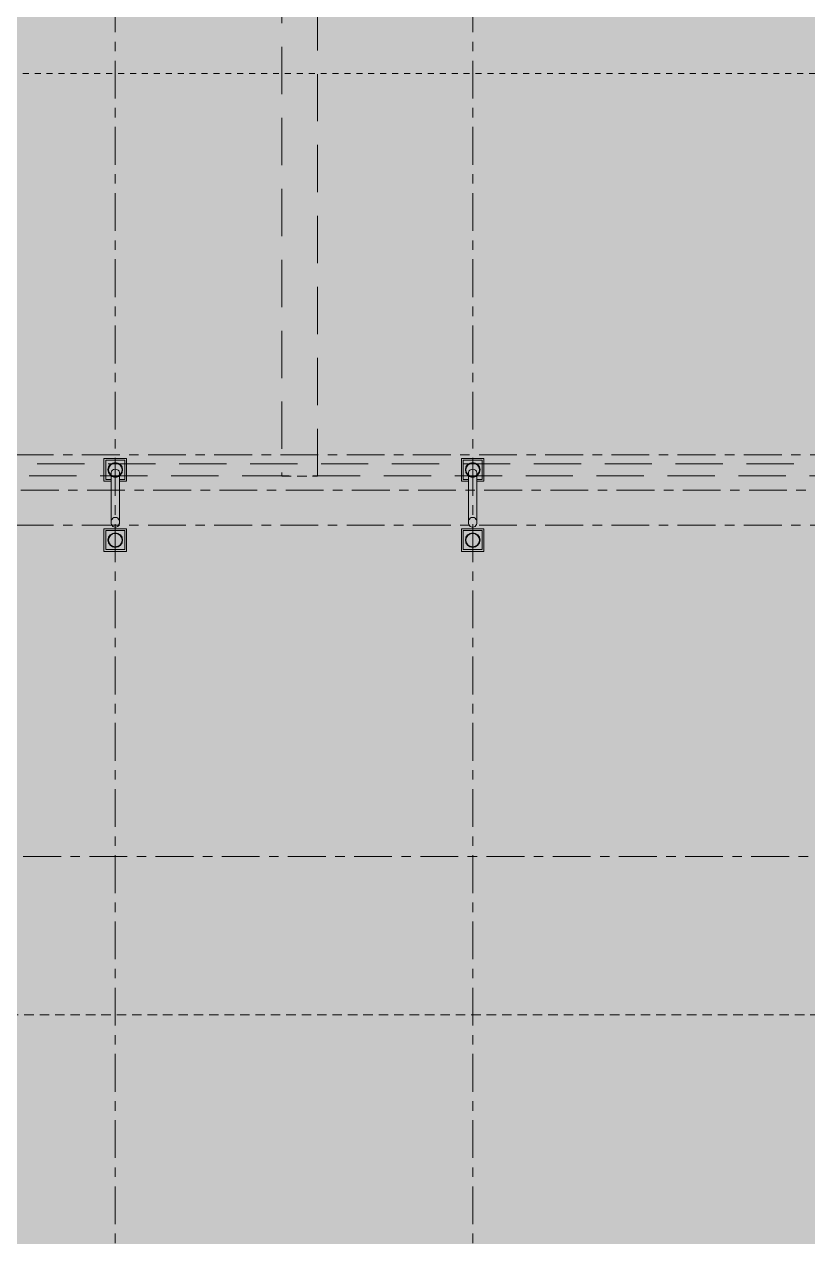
# Model space of a CAD drawing. Header units: metres. Extents: x 1156 to 2335, y -13 to 268.
# Drawn here: x 1249.17 to 1262.33, y 145.88 to 166.23 of the extents above; entities that cross this region are included whole.
import ezdxf

# ---------------------------------------------------------------- set-up
doc = ezdxf.new("R2010")
doc.units = ezdxf.units.M
doc.header["$LTSCALE"] = 0.05
doc.header["$PDMODE"] = 1
for name, pattern in [('Contínua', [0]), ('Grid Line', [0.022225, 0.0127, -0.003175, 0.003175, -0.003175]), ('HIDDEN2', [4.7625, 3.175, -1.5875]), ('Overhead 1_16_', [0.00258, 0.001587, -0.000992188])]:
    doc.linetypes.add(name, pattern=pattern)
doc.layers.get('0').update_dxf_attribs({"lineweight": 0})
for name, color, linetype, lineweight, true_color in [('A-DETL-GENF-2', 7, 'Continuous', 5, 0xffc5a8), ('A-GENM-2', 7, 'Continuous', 5, 0xe9e9e9), ('A-GENM-3', 7, 'Continuous', 5, 0xaeaeae), ('S-FNDN-1', 7, 'Continuous', 9, 0xd3d1cb), ('S-GRID-1', 7, 'Grid Line', 5, 0x0080c0)]:
    doc.layers.add(name, color=color, linetype=linetype, lineweight=lineweight, true_color=true_color)
for name, color, linetype, lineweight in [('A-FLOR-OVHD', 7, 'Overhead 1_16_', 5), ('A-GENM', 7, 'Continuous', 5), ('A-GENM-4', 7, 'Continuous', 9), ('ARQ_PAREDE', 3, 'Continuous', 5), ('S-FNDN', 7, 'Continuous', 5)]:
    doc.layers.add(name, color=color, linetype=linetype, lineweight=lineweight)
for name, color, linetype in [('FORIR', 4, 'Continuous'), ('G', 1, 'Continuous'), ('HACHURA', 252, 'Continuous'), ('sh- talude', 64, 'Continuous'), ('talude', 2, 'Continuous')]:
    doc.layers.add(name, color=color, linetype=linetype)
doc.styles.get("Standard").update_dxf_attribs({"font": 'stylu.ttf'})

# ---------------------------------------------------------------- blocks, each defined once
blk = doc.blocks.new('3D_INFOTEXT')
blk.add_point((0, 0))
at = {"flags": 1}
for tag, p in [('MAR_PEZ', (7, 4)), ('POS_PEZ', (8, -4)), ('NOM_PRO', (8, -13)), ('LUN_PRO', (7, -22)), ('MAT_PRO', (8, -30)), ('HANDLE', (7, -39))]:
    blk.add_attdef(tag, p, '', height=5.26, dxfattribs=at)
blk = doc.blocks.new('3D_INFOM')
blk.add_point((0, 0))
at = {"layer": 'FORIR', "flags": 1}
for tag, p in [('MARK', (8, -4)), ('NUM_DIS', (8, -12)), ('QTA_PEZ', (8, -19)), ('TRA_PEZ', (8, -26)), ('DES_PEZ', (8, -34)), ('NOT_PEZ', (46, -12)), ('TIP_PEZ', (46, -19)), ('COS_PEZ', (46, -26))]:
    blk.add_attdef(tag, p, '', height=5, dxfattribs=at)
blk = doc.blocks.new('PILAR1 - PILAR1-V5-Térreo')
at = {"layer": 'A-GENM-2'}
h = blk.add_hatch(color=256, dxfattribs=at)
h.paths.add_polyline_path([(0, -0.713), (0.038, -0.707), (0.072, -0.69), (0.1, -0.662), (0.117, -0.625), (0.123, -0.59), (0.117, -0.552), (0.1, -0.518), (0.066, -0.487), (0.035, -0.473), (-0.006, -0.468), (-0.038, -0.473), (-0.072, -0.49), (-0.1, -0.518), (-0.117, -0.555), (-0.123, -0.59), (-0.117, -0.628), (-0.1, -0.662), (-0.066, -0.693), (-0.035, -0.707), (-0.006, -0.712)])
h.paths.add_polyline_path([(0, -0.703), (-0.035, -0.697), (-0.066, -0.681), (-0.091, -0.656), (-0.107, -0.625), (-0.113, -0.59), (-0.106, -0.552), (-0.091, -0.524), (-0.066, -0.499), (-0.035, -0.483), (0, -0.477), (0.035, -0.483), (0.066, -0.499), (0.091, -0.524), (0.107, -0.555), (0.113, -0.59), (0.106, -0.628), (0.091, -0.656), (0.066, -0.681), (0.035, -0.697)])
h.paths.add_polyline_path([(-0.008, -0.374), (0.008, -0.374), (0.025, -0.369), (0.04, -0.36), (0.052, -0.346), (0.062, -0.33), (0.068, -0.311), (0.07, -0.291), (0.068, -0.271), (0.058, -0.245), (0.052, -0.235), (0.033, -0.218), (0.019, -0.211), (0.008, -0.208), (-0.008, -0.208), (-0.025, -0.213), (-0.044, -0.226), (-0.052, -0.236), (-0.063, -0.256), (-0.068, -0.271), (-0.07, -0.291), (-0.068, -0.311), (-0.062, -0.33), (-0.052, -0.346), (-0.04, -0.36), (-0.019, -0.371)])
h.paths.add_polyline_path([(0, 0.467), (0.029, 0.472), (0.044, 0.476), (0.072, 0.49), (0.1, 0.518), (0.118, 0.558), (0.123, 0.59), (0.117, 0.628), (0.1, 0.662), (0.066, 0.693), (0.035, 0.707), (0, 0.713), (-0.04, 0.706), (-0.072, 0.69), (-0.1, 0.662), (-0.117, 0.625), (-0.123, 0.59), (-0.117, 0.552), (-0.1, 0.518), (-0.067, 0.488), (-0.033, 0.472), (0, 0.467)])
h.paths.add_polyline_path([(0, 0.477), (-0.035, 0.483), (-0.07, 0.502), (-0.091, 0.524), (-0.107, 0.555), (-0.113, 0.59), (-0.106, 0.628), (-0.091, 0.656), (-0.061, 0.684), (-0.035, 0.697), (0, 0.703), (0.035, 0.697), (0.066, 0.681), (0.091, 0.656), (0.107, 0.625), (0.113, 0.59), (0.106, 0.552), (0.091, 0.524), (0.061, 0.496), (0.033, 0.482), (0.003, 0.477)])
at = {"layer": 'A-GENM-3'}
h = blk.add_hatch(color=256, dxfattribs=at)
h.paths.add_polyline_path([(-0.1, -0.75), (0.16, -0.75), (0.16, -0.43), (-0.16, -0.43), (-0.16, -0.75)])
h.paths.add_polyline_path([(0, -0.713), (-0.038, -0.707), (-0.072, -0.69), (-0.103, -0.656), (-0.117, -0.625), (-0.123, -0.59), (-0.117, -0.552), (-0.1, -0.518), (-0.066, -0.487), (-0.035, -0.473), (0, -0.467), (0.038, -0.473), (0.072, -0.49), (0.103, -0.524), (0.117, -0.555), (0.123, -0.59), (0.117, -0.628), (0.1, -0.662), (0.066, -0.693), (0.035, -0.707)])
h.paths.add_polyline_path([(0, -0.703), (0.038, -0.696), (0.066, -0.681), (0.091, -0.656), (0.107, -0.625), (0.113, -0.59), (0.106, -0.552), (0.091, -0.524), (0.066, -0.499), (0.035, -0.483), (0, -0.477), (-0.038, -0.484), (-0.066, -0.499), (-0.091, -0.524), (-0.107, -0.555), (-0.113, -0.59), (-0.106, -0.628), (-0.091, -0.656), (-0.066, -0.681), (-0.035, -0.697)])
h.paths.add_polyline_path([(-0.16, 0.43), (-0.07, 0.43), (-0.068, 0.487), (-0.052, 0.478), (-0.062, 0.485), (-0.072, 0.49), (-0.103, 0.524), (-0.117, 0.555), (-0.123, 0.59), (-0.117, 0.628), (-0.1, 0.662), (-0.066, 0.693), (-0.035, 0.707), (0, 0.713), (0.038, 0.707), (0.072, 0.69), (0.103, 0.656), (0.117, 0.625), (0.123, 0.59), (0.117, 0.552), (0.1, 0.518), (0.067, 0.488), (0.07, 0.489), (0.072, 0.43), (0.16, 0.43), (0.16, 0.75), (-0.16, 0.75), (-0.16, 0.49)])
h.paths.add_polyline_path([(0, 0.467), (0.033, 0.472), (0.025, 0.471), (0.008, 0.468)])
h.paths.add_polyline_path([(0.07, 0.502), (0.091, 0.524), (0.107, 0.555), (0.113, 0.59), (0.106, 0.628), (0.091, 0.656), (0.066, 0.681), (0.035, 0.697), (0, 0.703), (-0.04, 0.695), (-0.07, 0.678), (-0.091, 0.656), (-0.107, 0.625), (-0.113, 0.59), (-0.106, 0.552), (-0.091, 0.524), (-0.07, 0.502), (-0.068, 0.556), (-0.066, 0.561), (-0.058, 0.576), (-0.044, 0.588), (-0.026, 0.597), (-0.01, 0.601), (0.011, 0.601), (0.026, 0.597), (0.04, 0.591), (0.054, 0.58), (0.064, 0.566), (0.068, 0.556), (0.07, 0.539), (0.07, 0.518)])
h = blk.add_hatch(color=256, dxfattribs=at)
h.paths.add_polyline_path([(-0.07, -0.291), (-0.068, -0.271), (-0.062, -0.252), (-0.052, -0.236), (-0.04, -0.222), (-0.019, -0.211), (-0.008, -0.208), (0.008, -0.208), (0.025, -0.213), (0.04, -0.222), (0.052, -0.236), (0.062, -0.252), (0.068, -0.271), (0.07, -0.271), (0.068, 0.487), (0.052, 0.478), (0.033, 0.472), (0.019, 0.469), (0, 0.467), (-0.033, 0.472), (-0.06, 0.483), (-0.07, 0.488), (-0.07, -0.271)])
h.paths.add_polyline_path([(0.003, 0.477), (0.04, 0.485), (0.07, 0.502), (0.068, 0.556), (0.066, 0.561), (0.058, 0.575), (0.044, 0.588), (0.033, 0.594), (0.01, 0.601), (-0.01, 0.601), (-0.025, 0.597), (-0.04, 0.591), (-0.054, 0.58), (-0.062, 0.57), (-0.068, 0.556), (-0.07, 0.543), (-0.068, 0.5), (-0.061, 0.496), (-0.033, 0.482), (0, 0.477)])
at = {"layer": 'A-GENM'}
for p, q in [((0.16, 0.75), (-0.16, 0.75)), ((-0.16, 0.75), (-0.16, 0.43)), ((0.16, 0.43), (0.16, 0.75)), ((-0.16, 0.43), (-0.07, 0.43)), ((-0.07, 0.543), (-0.07, 0.502)), ((-0.07, 0.489), (-0.07, -0.291)), ((0.07, 0.502), (0.07, 0.543)), ((0.07, -0.291), (0.07, 0.489)), ((0.07, 0.43), (0.16, 0.43)), ((0.16, -0.43), (-0.16, -0.43)), ((-0.16, -0.43), (-0.16, -0.75)), ((0.16, -0.75), (0.16, -0.43)), ((-0.16, -0.75), (0.16, -0.75))]:
    blk.add_line(p, q, dxfattribs=at)
blk.add_ellipse((0, 0.543), major_axis=(-0.07, 0), ratio=0.838671, start_param=3.141593, end_param=6.283185, dxfattribs=at)
for points, knots in [([(-0.07, 0.489), (-0.07, 0.489), (-0.069, 0.488), (-0.067, 0.487), (-0.063, 0.485), (-0.058, 0.482), (-0.053, 0.479), (-0.049, 0.477), (-0.046, 0.476), (-0.044, 0.475), (-0.041, 0.474), (-0.04, 0.474), (-0.039, 0.473)], [0, 0, 0, 0, 0.0555556, 0.1111111, 0.1666667, 0.2222222, 0.2777778, 0.3055556, 0.3194444, 0.3333333, 0.3472222, 0.3602525, 0.3602525, 0.3602525, 0.3602525]), ([(-0.056, 0.48), (-0.057, 0.481), (-0.058, 0.482), (-0.059, 0.482), (-0.06, 0.482)], [0.7523361, 0.7523361, 0.7523361, 0.7523361, 0.76973684, 0.78231492, 0.78231492, 0.78231492, 0.78231492]), ([(-0.048, 0.477), (-0.048, 0.477), (-0.049, 0.477), (-0.051, 0.478), (-0.053, 0.479), (-0.053, 0.479)], [0.69860559, 0.69860559, 0.69860559, 0.69860559, 0.70065789, 0.72368421, 0.7320863, 0.7320863, 0.7320863, 0.7320863]), ([(-0.039, 0.473), (-0.041, 0.474), (-0.042, 0.475), (-0.044, 0.475), (-0.044, 0.475)], [0.65527816, 0.65527816, 0.65527816, 0.65527816, 0.67763158, 0.6818896, 0.6818896, 0.6818896, 0.6818896]), ([(-0.038, 0.473), (-0.038, 0.473), (-0.037, 0.473), (-0.035, 0.472), (-0.034, 0.472), (-0.033, 0.472), (-0.033, 0.471), (-0.032, 0.471), (-0.03, 0.471), (-0.027, 0.47), (-0.024, 0.469), (-0.021, 0.469), (-0.02, 0.469), (-0.018, 0.468), (-0.017, 0.468), (-0.015, 0.468), (-0.013, 0.468), (-0.009, 0.467), (-0.005, 0.467), (0, 0.467), (0.005, 0.467), (0.01, 0.467), (0.014, 0.468), (0.017, 0.468), (0.019, 0.468), (0.02, 0.469), (0.022, 0.469), (0.024, 0.469), (0.027, 0.47), (0.03, 0.471), (0.032, 0.471), (0.033, 0.471), (0.033, 0.472), (0.034, 0.472), (0.035, 0.472), (0.037, 0.473), (0.038, 0.473), (0.038, 0.473)], [0.3642325, 0.3642325, 0.3642325, 0.3642325, 0.375, 0.3819444, 0.3854167, 0.3888889, 0.3923611, 0.3958333, 0.4027778, 0.4166667, 0.4305556, 0.4375, 0.4444444, 0.4479167, 0.4513889, 0.4583333, 0.4652778, 0.4722222, 0.4861111, 0.5, 0.5138889, 0.5277778, 0.5416667, 0.5486111, 0.5555556, 0.5590278, 0.5625, 0.5694444, 0.5833333, 0.5972222, 0.6041667, 0.6076389, 0.6111111, 0.6145833, 0.6180556, 0.625, 0.6357723, 0.6357723, 0.6357723, 0.6357723]), ([(0.003, 0.477), (0.002, 0.477), (0, 0.477), (-0.002, 0.477), (-0.003, 0.477)], [0.49261041, 0.49261041, 0.49261041, 0.49261041, 0.5, 0.50725192, 0.50725192, 0.50725192, 0.50725192]), ([(0.039, 0.473), (0.04, 0.474), (0.041, 0.474), (0.044, 0.475), (0.046, 0.476), (0.049, 0.477), (0.053, 0.479), (0.058, 0.482), (0.063, 0.485), (0.067, 0.487), (0.069, 0.488), (0.07, 0.489), (0.07, 0.489)], [0.6397526, 0.6397526, 0.6397526, 0.6397526, 0.6527778, 0.6666667, 0.6805556, 0.6944444, 0.7222222, 0.7777778, 0.8333333, 0.8888889, 0.9444444, 1, 1, 1, 1]), ([(0.06, 0.482), (0.059, 0.482), (0.058, 0.481), (0.056, 0.481), (0.056, 0.48)], [0.21764039, 0.21764039, 0.21764039, 0.21764039, 0.23684211, 0.24763505, 0.24763505, 0.24763505, 0.24763505])]:
    blk.add_open_spline(points, degree=3, knots=knots, dxfattribs=at)
for points in [[(-0.034, 0.472), (-0.035, 0.472), (-0.037, 0.473), (-0.038, 0.473)], [(-0.017, 0.468), (-0.018, 0.468), (-0.019, 0.468), (-0.02, 0.469)], [(0.02, 0.469), (0.019, 0.468), (0.018, 0.468), (0.017, 0.468)], [(0.038, 0.473), (0.037, 0.473), (0.035, 0.472), (0.034, 0.472)], [(0.044, 0.475), (0.043, 0.475), (0.041, 0.474), (0.039, 0.473)], [(0.053, 0.479), (0.051, 0.478), (0.05, 0.477), (0.048, 0.477)]]:
    blk.add_open_spline(points, degree=3, dxfattribs=at)
at = {"layer": 'A-GENM-4', "flags": 128}
for points in [[(0.07, -0.291), (0.068, -0.271), (0.062, -0.252), (0.052, -0.236), (0.04, -0.222), (0.025, -0.213), (0.008, -0.208), (-0.008, -0.208), (-0.025, -0.213), (-0.04, -0.222), (-0.052, -0.236), (-0.062, -0.252), (-0.068, -0.271), (-0.07, -0.291)], [(-0.07, -0.291), (-0.068, -0.311), (-0.062, -0.33), (-0.052, -0.346), (-0.04, -0.36), (-0.025, -0.369), (-0.008, -0.374), (0.008, -0.374), (0.025, -0.369), (0.04, -0.36), (0.052, -0.346), (0.062, -0.33), (0.068, -0.311), (0.07, -0.291)]]:
    blk.add_lwpolyline(points, dxfattribs=at)
at = {"layer": 'A-GENM-4'}
for centre, radius, start, end in [((0, 0.59), 0.123, 360, 180), ((0, 0.59), 0.113, 0, 180), ((0, 0.59), 0.123, 180, 360), ((0, 0.59), 0.113, 180, 0), ((0, -0.59), 0.123, 360, 180), ((0, -0.59), 0.123, 180, 360), ((0, -0.59), 0.113, 0, 180), ((0, -0.59), 0.113, 180, 0)]:
    blk.add_arc(centre, radius, start, end, dxfattribs=at)
blk = doc.blocks.new('PILAR1 - PILAR1-V6-Térreo')
at = {"layer": 'A-GENM-2'}
h = blk.add_hatch(color=256, dxfattribs=at)
h.paths.add_polyline_path([(0, -0.713), (0.038, -0.707), (0.072, -0.69), (0.1, -0.662), (0.117, -0.625), (0.123, -0.59), (0.117, -0.552), (0.1, -0.518), (0.066, -0.487), (0.035, -0.473), (-0.006, -0.468), (-0.038, -0.473), (-0.072, -0.49), (-0.1, -0.518), (-0.117, -0.555), (-0.123, -0.59), (-0.117, -0.628), (-0.1, -0.662), (-0.066, -0.693), (-0.035, -0.707), (-0.022, -0.71)])
h.paths.add_polyline_path([(0, -0.703), (-0.035, -0.697), (-0.066, -0.681), (-0.091, -0.656), (-0.107, -0.625), (-0.113, -0.59), (-0.106, -0.552), (-0.091, -0.524), (-0.066, -0.499), (-0.035, -0.483), (0, -0.477), (0.035, -0.483), (0.066, -0.499), (0.091, -0.524), (0.107, -0.555), (0.113, -0.59), (0.106, -0.628), (0.091, -0.656), (0.066, -0.681), (0.035, -0.697)])
h.paths.add_polyline_path([(-0.008, -0.374), (0.008, -0.374), (0.025, -0.369), (0.04, -0.36), (0.052, -0.346), (0.062, -0.33), (0.068, -0.311), (0.07, -0.291), (0.068, -0.271), (0.058, -0.245), (0.052, -0.235), (0.033, -0.218), (0.019, -0.211), (0.008, -0.208), (-0.008, -0.208), (-0.025, -0.213), (-0.044, -0.226), (-0.052, -0.236), (-0.063, -0.256), (-0.068, -0.271), (-0.07, -0.291), (-0.068, -0.311), (-0.062, -0.33), (-0.052, -0.346), (-0.04, -0.36), (-0.019, -0.371)])
h.paths.add_polyline_path([(0, 0.467), (0.044, 0.476), (0.072, 0.49), (0.1, 0.518), (0.118, 0.558), (0.123, 0.59), (0.117, 0.628), (0.1, 0.662), (0.066, 0.693), (0.035, 0.707), (0, 0.713), (-0.04, 0.706), (-0.072, 0.69), (-0.1, 0.662), (-0.117, 0.625), (-0.123, 0.59), (-0.117, 0.552), (-0.1, 0.518), (-0.067, 0.488), (-0.033, 0.472), (0, 0.467)])
h.paths.add_polyline_path([(0, 0.477), (-0.035, 0.483), (-0.07, 0.502), (-0.091, 0.524), (-0.107, 0.555), (-0.113, 0.59), (-0.106, 0.628), (-0.091, 0.656), (-0.061, 0.684), (-0.035, 0.697), (0, 0.703), (0.039, 0.695), (0.066, 0.681), (0.091, 0.656), (0.107, 0.625), (0.113, 0.59), (0.106, 0.552), (0.091, 0.524), (0.061, 0.496), (0.033, 0.482), (0.003, 0.477)])
at = {"layer": 'A-GENM-3'}
h = blk.add_hatch(color=256, dxfattribs=at)
h.paths.add_polyline_path([(-0.16, -0.75), (0.16, -0.75), (0.16, -0.43), (-0.16, -0.43), (-0.16, -0.69)])
h.paths.add_polyline_path([(0, -0.713), (-0.038, -0.707), (-0.072, -0.69), (-0.103, -0.656), (-0.117, -0.625), (-0.123, -0.59), (-0.117, -0.552), (-0.1, -0.518), (-0.066, -0.487), (-0.035, -0.473), (0, -0.467), (0.038, -0.473), (0.072, -0.49), (0.103, -0.524), (0.117, -0.555), (0.123, -0.59), (0.117, -0.628), (0.1, -0.662), (0.066, -0.693), (0.035, -0.707)])
h.paths.add_polyline_path([(0, -0.703), (0.038, -0.696), (0.066, -0.681), (0.091, -0.656), (0.107, -0.625), (0.113, -0.59), (0.106, -0.552), (0.091, -0.524), (0.066, -0.499), (0.035, -0.483), (0, -0.477), (-0.038, -0.484), (-0.066, -0.499), (-0.091, -0.524), (-0.107, -0.555), (-0.113, -0.59), (-0.106, -0.628), (-0.091, -0.656), (-0.066, -0.681), (-0.035, -0.697)])
h.paths.add_polyline_path([(0.072, 0.43), (0.16, 0.43), (0.16, 0.75), (-0.16, 0.75), (-0.16, 0.43), (-0.07, 0.43), (-0.068, 0.487), (-0.052, 0.478), (-0.062, 0.485), (-0.072, 0.49), (-0.103, 0.524), (-0.117, 0.555), (-0.123, 0.59), (-0.117, 0.628), (-0.1, 0.662), (-0.066, 0.693), (-0.035, 0.707), (0, 0.713), (0.039, 0.706), (0.072, 0.69), (0.103, 0.656), (0.117, 0.625), (0.123, 0.59), (0.117, 0.552), (0.1, 0.518), (0.067, 0.488), (0.07, 0.489), (0.07, 0.43)])
h.paths.add_polyline_path([(0, 0.467), (0.033, 0.472), (0.025, 0.471), (0.008, 0.468)])
h.paths.add_polyline_path([(0.07, 0.502), (0.091, 0.524), (0.107, 0.555), (0.113, 0.59), (0.106, 0.628), (0.091, 0.656), (0.066, 0.681), (0.035, 0.697), (0, 0.703), (-0.04, 0.695), (-0.07, 0.678), (-0.091, 0.656), (-0.107, 0.625), (-0.113, 0.59), (-0.106, 0.552), (-0.091, 0.524), (-0.07, 0.502), (-0.068, 0.556), (-0.066, 0.561), (-0.058, 0.576), (-0.044, 0.588), (-0.026, 0.597), (-0.01, 0.601), (0.011, 0.601), (0.026, 0.597), (0.04, 0.591), (0.054, 0.58), (0.064, 0.566), (0.068, 0.556), (0.07, 0.543), (0.07, 0.518)])
h = blk.add_hatch(color=256, dxfattribs=at)
h.paths.add_polyline_path([(-0.07, -0.291), (-0.068, -0.271), (-0.062, -0.252), (-0.052, -0.236), (-0.04, -0.222), (-0.019, -0.211), (-0.008, -0.208), (0.008, -0.208), (0.025, -0.213), (0.04, -0.222), (0.052, -0.236), (0.062, -0.252), (0.068, -0.271), (0.07, -0.271), (0.068, 0.487), (0.052, 0.478), (0.033, 0.472), (0.019, 0.469), (0, 0.467), (-0.033, 0.472), (-0.06, 0.483), (-0.07, 0.488), (-0.07, -0.271)])
h.paths.add_polyline_path([(0.003, 0.477), (0.04, 0.485), (0.07, 0.502), (0.068, 0.556), (0.066, 0.561), (0.058, 0.575), (0.044, 0.588), (0.033, 0.594), (0.01, 0.601), (-0.01, 0.601), (-0.025, 0.597), (-0.04, 0.591), (-0.054, 0.58), (-0.062, 0.57), (-0.068, 0.556), (-0.07, 0.543), (-0.068, 0.5), (-0.061, 0.496), (-0.033, 0.482), (0, 0.477)])
at = {"layer": 'A-GENM'}
for p, q in [((0.16, 0.75), (-0.16, 0.75)), ((-0.16, 0.75), (-0.16, 0.43)), ((0.16, 0.43), (0.16, 0.75)), ((-0.16, 0.43), (-0.07, 0.43)), ((-0.07, 0.543), (-0.07, 0.502)), ((-0.07, 0.489), (-0.07, -0.291)), ((0.07, 0.502), (0.07, 0.543)), ((0.07, -0.291), (0.07, 0.489)), ((0.07, 0.43), (0.16, 0.43)), ((0.16, -0.43), (-0.16, -0.43)), ((-0.16, -0.43), (-0.16, -0.75)), ((0.16, -0.75), (0.16, -0.43)), ((-0.16, -0.75), (0.16, -0.75))]:
    blk.add_line(p, q, dxfattribs=at)
blk.add_ellipse((0, 0.543), major_axis=(-0.07, 0), ratio=0.838671, start_param=3.141593, end_param=6.283185, dxfattribs=at)
for points, knots in [([(-0.07, 0.489), (-0.07, 0.489), (-0.069, 0.488), (-0.067, 0.487), (-0.063, 0.485), (-0.058, 0.482), (-0.053, 0.479), (-0.049, 0.477), (-0.046, 0.476), (-0.044, 0.475), (-0.041, 0.474), (-0.04, 0.474), (-0.039, 0.473)], [0, 0, 0, 0, 0.0555556, 0.1111111, 0.1666667, 0.2222222, 0.2777778, 0.3055556, 0.3194444, 0.3333333, 0.3472222, 0.3602525, 0.3602525, 0.3602525, 0.3602525]), ([(-0.056, 0.48), (-0.057, 0.481), (-0.058, 0.482), (-0.059, 0.482), (-0.06, 0.482)], [0.7523361, 0.7523361, 0.7523361, 0.7523361, 0.76973684, 0.78231492, 0.78231492, 0.78231492, 0.78231492]), ([(-0.048, 0.477), (-0.048, 0.477), (-0.049, 0.477), (-0.051, 0.478), (-0.053, 0.479), (-0.053, 0.479)], [0.69860559, 0.69860559, 0.69860559, 0.69860559, 0.70065789, 0.72368421, 0.7320863, 0.7320863, 0.7320863, 0.7320863]), ([(-0.039, 0.473), (-0.041, 0.474), (-0.042, 0.475), (-0.044, 0.475), (-0.044, 0.475)], [0.65527816, 0.65527816, 0.65527816, 0.65527816, 0.67763158, 0.6818896, 0.6818896, 0.6818896, 0.6818896]), ([(-0.038, 0.473), (-0.038, 0.473), (-0.037, 0.473), (-0.035, 0.472), (-0.034, 0.472), (-0.033, 0.472), (-0.033, 0.471), (-0.032, 0.471), (-0.03, 0.471), (-0.027, 0.47), (-0.024, 0.469), (-0.021, 0.469), (-0.02, 0.469), (-0.018, 0.468), (-0.017, 0.468), (-0.015, 0.468), (-0.013, 0.468), (-0.009, 0.467), (-0.005, 0.467), (0, 0.467), (0.005, 0.467), (0.01, 0.467), (0.014, 0.468), (0.017, 0.468), (0.019, 0.468), (0.02, 0.469), (0.022, 0.469), (0.024, 0.469), (0.027, 0.47), (0.03, 0.471), (0.032, 0.471), (0.033, 0.471), (0.033, 0.472), (0.034, 0.472), (0.035, 0.472), (0.037, 0.473), (0.038, 0.473), (0.038, 0.473)], [0.3642325, 0.3642325, 0.3642325, 0.3642325, 0.375, 0.3819444, 0.3854167, 0.3888889, 0.3923611, 0.3958333, 0.4027778, 0.4166667, 0.4305556, 0.4375, 0.4444444, 0.4479167, 0.4513889, 0.4583333, 0.4652778, 0.4722222, 0.4861111, 0.5, 0.5138889, 0.5277778, 0.5416667, 0.5486111, 0.5555556, 0.5590278, 0.5625, 0.5694444, 0.5833333, 0.5972222, 0.6041667, 0.6076389, 0.6111111, 0.6145833, 0.6180556, 0.625, 0.6357723, 0.6357723, 0.6357723, 0.6357723]), ([(0.003, 0.477), (0.002, 0.477), (0, 0.477), (-0.002, 0.477), (-0.003, 0.477)], [0.49261041, 0.49261041, 0.49261041, 0.49261041, 0.5, 0.50725192, 0.50725192, 0.50725192, 0.50725192]), ([(0.04, 0.474), (0.04, 0.474), (0.042, 0.474), (0.044, 0.475), (0.046, 0.476), (0.049, 0.477), (0.053, 0.479), (0.058, 0.482), (0.063, 0.485), (0.067, 0.487), (0.069, 0.488), (0.07, 0.489), (0.07, 0.489)], [0.6433136, 0.6433136, 0.6433136, 0.6433136, 0.6527778, 0.6666667, 0.6805556, 0.6944444, 0.7222222, 0.7777778, 0.8333333, 0.8888889, 0.9444444, 1, 1, 1, 1]), ([(0.06, 0.482), (0.059, 0.482), (0.058, 0.481), (0.056, 0.481), (0.056, 0.48)], [0.21764039, 0.21764039, 0.21764039, 0.21764039, 0.23684211, 0.24763505, 0.24763505, 0.24763505, 0.24763505])]:
    blk.add_open_spline(points, degree=3, knots=knots, dxfattribs=at)
for points in [[(-0.034, 0.472), (-0.035, 0.472), (-0.037, 0.473), (-0.038, 0.473)], [(-0.017, 0.468), (-0.018, 0.468), (-0.019, 0.468), (-0.02, 0.469)], [(0.02, 0.469), (0.019, 0.468), (0.018, 0.468), (0.017, 0.468)], [(0.038, 0.473), (0.037, 0.473), (0.035, 0.472), (0.034, 0.472)], [(0.044, 0.475), (0.043, 0.475), (0.041, 0.474), (0.04, 0.474)], [(0.053, 0.479), (0.051, 0.478), (0.05, 0.477), (0.048, 0.477)]]:
    blk.add_open_spline(points, degree=3, dxfattribs=at)
at = {"layer": 'A-GENM-4', "flags": 128}
for points in [[(0.07, -0.291), (0.068, -0.271), (0.062, -0.252), (0.052, -0.236), (0.04, -0.222), (0.025, -0.213), (0.008, -0.208), (-0.008, -0.208), (-0.025, -0.213), (-0.04, -0.222), (-0.052, -0.236), (-0.062, -0.252), (-0.068, -0.271), (-0.07, -0.291)], [(-0.07, -0.291), (-0.068, -0.311), (-0.062, -0.33), (-0.052, -0.346), (-0.04, -0.36), (-0.025, -0.369), (-0.008, -0.374), (0.008, -0.374), (0.025, -0.369), (0.04, -0.36), (0.052, -0.346), (0.062, -0.33), (0.068, -0.311), (0.07, -0.291)]]:
    blk.add_lwpolyline(points, dxfattribs=at)
at = {"layer": 'A-GENM-4'}
for centre, radius, start, end in [((0, 0.59), 0.123, 360, 180), ((0, 0.59), 0.113, 0, 180), ((0, 0.59), 0.123, 180, 360), ((0, 0.59), 0.113, 180, 0), ((0, -0.59), 0.123, 360, 180), ((0, -0.59), 0.123, 180, 360), ((0, -0.59), 0.113, 0, 180), ((0, -0.59), 0.113, 180, 0)]:
    blk.add_arc(centre, radius, start, end, dxfattribs=at)
blk = doc.blocks.new('A$C48630bea')
at = {"layer": 'A-DETL-GENF-2'}
h = blk.add_hatch(color=256, dxfattribs=at)
h.paths.add_polyline_path([(95.57, 9.68), (109.128, 9.68), (109.128, 11.866), (109.098, 11.866), (109.098, 11.966), (109.108, 11.966), (109.108, 14.666), (109.098, 14.666), (109.098, 14.766), (109.128, 14.766), (109.128, 16.303), (109.098, 16.303), (109.098, 16.403), (109.108, 16.403), (109.108, 16.703), (106.768, 16.703), (106.768, 18.804), (109.108, 18.804), (109.108, 19.103), (109.098, 19.103), (109.098, 19.203), (109.128, 19.203), (109.128, 20.303), (109.098, 20.303), (109.098, 20.403), (109.108, 20.403), (109.108, 20.703), (106.768, 20.703), (106.768, 22.804), (109.108, 22.804), (109.108, 23.103), (109.098, 23.103), (109.098, 23.203), (109.128, 23.203), (109.128, 24.303), (109.098, 24.303), (109.098, 24.403), (109.108, 24.403), (109.108, 24.703), (106.768, 24.703), (106.768, 26.804), (109.108, 26.804), (109.108, 27.103), (109.098, 27.103), (109.098, 27.203), (109.128, 27.203), (109.128, 27.853), (94.328, 27.853), (94.328, 21.448), (15.737, 21.448), (15.737, 17.416), (15.687, 17.416), (15.687, 21.448), (15.492, 21.448), (15.492, 17.516), (15.682, 17.516), (15.682, 9.68), (94.292, 9.68), (94.292, 9.78), (94.492, 9.78), (94.492, 9.68), (95.095, 9.68)])
h.paths.add_polyline_path([(15.715, 9.713), (15.715, 10.093), (16.095, 10.093), (16.095, 9.713), (15.767, 9.713)])
h.paths.add_polyline_path([(109.095, 9.713), (108.715, 9.713), (108.715, 10.093), (109.095, 10.093), (109.095, 9.782)])
h.paths.add_polyline_path([(93.797, 9.713), (93.715, 9.713), (93.715, 10.093), (94.095, 10.093), (94.095, 9.713), (93.798, 9.713)])
h.paths.add_polyline_path([(95.095, 9.713), (94.715, 9.713), (94.715, 10.093), (95.095, 10.093), (95.095, 9.936)])
h.paths.add_polyline_path([(82.095, 9.713), (81.715, 9.713), (81.715, 10.093), (82.095, 10.093), (82.095, 9.936)])
h.paths.add_polyline_path([(88.095, 9.713), (87.715, 9.713), (87.715, 10.093), (88.095, 10.093), (88.095, 9.936)])
h.paths.add_polyline_path([(76.095, 9.713), (75.715, 9.713), (75.715, 10.093), (76.095, 10.093)])
h.paths.add_polyline_path([(69.715, 9.713), (69.715, 10.093), (70.095, 10.093), (70.095, 9.713), (69.856, 9.713)])
h.paths.add_polyline_path([(63.715, 9.713), (63.715, 10.093), (64.095, 10.093), (64.095, 9.713)])
h.paths.add_polyline_path([(58.095, 9.713), (57.715, 9.713), (57.715, 10.093), (58.095, 10.093), (58.095, 9.936)])
h.paths.add_polyline_path([(51.715, 9.713), (51.715, 10.093), (52.095, 10.093), (52.095, 9.713)])
h.paths.add_polyline_path([(45.915, 9.713), (45.715, 9.713), (45.715, 10.093), (46.095, 10.093), (46.095, 9.713)])
h.paths.add_polyline_path([(39.715, 9.713), (39.715, 10.093), (40.095, 10.093), (40.095, 9.713)])
h.paths.add_polyline_path([(34.095, 9.713), (33.715, 9.713), (33.715, 10.093), (34.095, 10.093), (34.095, 9.936)])
h.paths.add_polyline_path([(21.974, 9.713), (21.715, 9.713), (21.715, 10.093), (22.095, 10.093), (22.095, 9.713)])
h.paths.add_polyline_path([(27.715, 9.713), (27.715, 10.093), (28.095, 10.093), (28.095, 9.713)])
h.paths.add_polyline_path([(95.065, 16.443), (94.745, 16.443), (94.745, 16.688), (94.715, 16.688), (94.715, 17.068), (95.095, 17.068), (95.095, 16.688), (95.065, 16.688)])
h.paths.add_polyline_path([(93.745, 16.443), (93.745, 16.688), (93.715, 16.688), (93.715, 17.068), (94.095, 17.068), (94.095, 16.688), (94.065, 16.688), (94.065, 16.443), (93.797, 16.443)])
h.paths.add_polyline_path([(15.715, 16.688), (15.715, 17.068), (16.095, 17.068), (16.095, 16.688), (15.767, 16.688)])
h.paths.add_polyline_path([(109.318, 22.804), (109.318, 23.103), (109.128, 23.103), (109.128, 22.804)])
h.paths.add_polyline_path([(109.095, 23.663), (108.715, 23.663), (108.715, 24.043), (109.095, 24.043)])
h.paths.add_polyline_path([(95.095, 23.663), (94.715, 23.663), (94.715, 24.043), (95.095, 24.043)])
h.paths.add_polyline_path([(109.318, 24.403), (109.318, 24.703), (109.128, 24.703), (109.128, 24.403)])
h.paths.add_polyline_path([(109.318, 26.804), (109.318, 27.103), (109.128, 27.103), (109.128, 26.804)])
at = {"layer": 'S-FNDN-1'}
for points in [[(27.745, 30.403), (27.835, 30.403), (27.835, 30.433), (27.745, 30.433), (27.745, 30.753), (28.065, 30.753), (28.065, 30.433), (27.975, 30.433), (27.975, 30.403), (28.095, 30.403), (28.095, 30.783), (27.715, 30.783), (27.715, 30.403), (27.738, 30.403)], [(34.095, 30.403), (34.095, 30.783), (33.715, 30.783), (33.715, 30.403), (33.835, 30.403), (33.835, 30.433), (33.745, 30.433), (33.745, 30.753), (34.065, 30.753), (34.065, 30.433), (33.975, 30.433), (33.975, 30.403), (34.065, 30.403)]]:
    blk.add_hatch(color=256, dxfattribs=at).paths.add_polyline_path(points)
h = blk.add_hatch(color=256, dxfattribs=at)
h.paths.add_polyline_path([(27.715, 29.223), (28.095, 29.223), (28.095, 29.603), (27.715, 29.603), (27.715, 29.253)])
h.paths.add_polyline_path([(27.745, 29.253), (27.745, 29.573), (28.065, 29.573), (28.065, 29.253)])
h = blk.add_hatch(color=256, dxfattribs=at)
h.paths.add_polyline_path([(33.715, 29.223), (34.095, 29.223), (34.095, 29.603), (33.715, 29.603), (33.715, 29.253)])
h.paths.add_polyline_path([(33.745, 29.253), (33.745, 29.573), (34.065, 29.573), (34.065, 29.253)])
at = {"layer": 'A-FLOR-OVHD', "linetype": 'HIDDEN2', "ltscale": 5}
for p, q in [((30.701, 62.693), (30.701, 30.488)), ((31.301, 30.488), (31.301, 62.693)), ((94.065, 30.693), (15.745, 30.693)), ((15.745, 30.493), (94.065, 30.493))]:
    blk.add_line(p, q, dxfattribs=at)
at = {"layer": 'A-FLOR-OVHD', "linetype": 'HIDDEN2'}
for p, q in [((30.701, 30.488), (31.301, 30.488)), ((94.328, 21.448), (15.279, 21.448))]:
    blk.add_line(p, q, dxfattribs=at)
at = {"layer": 'S-FNDN'}
for p, q in [((28.095, 30.783), (27.715, 30.783)), ((27.715, 30.783), (27.715, 30.403)), ((28.095, 30.403), (28.095, 30.783)), ((34.095, 30.783), (33.715, 30.783)), ((33.715, 30.783), (33.715, 30.403)), ((34.095, 30.403), (34.095, 30.783)), ((27.715, 30.403), (27.835, 30.403)), ((27.975, 30.403), (28.095, 30.403)), ((33.715, 30.403), (33.835, 30.403)), ((33.975, 30.403), (34.095, 30.403)), ((28.095, 29.603), (27.715, 29.603)), ((27.715, 29.603), (27.715, 29.223)), ((28.095, 29.223), (28.095, 29.603)), ((34.095, 29.603), (33.715, 29.603)), ((33.715, 29.603), (33.715, 29.223)), ((34.095, 29.223), (34.095, 29.603)), ((27.715, 29.223), (28.095, 29.223)), ((33.715, 29.223), (34.095, 29.223))]:
    blk.add_line(p, q, dxfattribs=at)
at = {"layer": 'A-GENM'}
for name, p in [('PILAR1 - PILAR1-V5-Térreo', (27.905, 30.003)), ('PILAR1 - PILAR1-V6-Térreo', (33.905, 30.003))]:
    blk.add_blockref(name, p, dxfattribs=at)

msp = doc.modelspace()

# ---------------------------------------------------------------- hatches: boundary and pattern name
at = {"layer": 'ARQ_PAREDE', "true_color": 0xf7f281}
h = msp.add_hatch(color=51, dxfattribs=at)
h.dxf.hatch_style = 1
h.paths.add_polyline_path([(1238.076, 192.668), (1244.552, 192.668), (1244.55, 197.376), (1268.662, 197.38), (1268.702, 197.38), (1298.552, 197.38), (1298.75, 197.376), (1304.868, 197.37), (1304.85, 192.65), (1317.329, 192.668), (1317.329, 192.303), (1317.125, 192.303), (1317.125, 149.854), (1238.076, 149.854)])
h.paths.add_polyline_path([(1317.3, 191.229), (1317.3, 139.21)])
at = {"layer": 'HACHURA'}
h = msp.add_hatch(color=256, dxfattribs=at)
h.dxf.hatch_style = 1
edge = h.paths.add_edge_path()
edge.add_line((1302.813, 155.575), (1236.167, 155.59))
edge.add_line((1236.167, 155.59), (1236.167, 154.33))
edge.add_arc((1234.167, 154.316), 2, -89.9989, 0.4254, ccw=False)
edge.add_line((1234.167, 152.316), (1229.857, 149.757))
edge.add_arc((1230.238, 151.831), 2.108, 181.9459, 259.5877, ccw=False)
edge.add_line((1228.131, 151.759), (1228.129, 161.735))
edge.add_arc((1230.145, 161.727), 2.016, 84.7408, 179.7807, ccw=False)
edge.add_line((1230.33, 163.735), (1230.33, 169.735))
edge.add_line((1230.33, 169.735), (1219.08, 169.735))
edge.add_line((1219.08, 169.735), (1215.445, 162.879))
edge.add_line((1215.445, 162.879), (1206.237, 132.365))
edge.add_line((1206.237, 132.365), (1209.898, 132.366))
edge.add_line((1209.898, 132.366), (1221.295, 132.501))
edge.add_line((1221.295, 132.501), (1237.634, 132.563))
edge.add_line((1237.634, 132.563), (1250.728, 132.444))
edge.add_line((1250.728, 132.444), (1271.237, 132.125))
edge.add_line((1271.237, 132.125), (1312.192, 132.045))
edge.add_line((1312.192, 132.045), (1373.75, 131.37))
edge.add_line((1373.75, 131.37), (1389.497, 130.553))
edge.add_line((1389.497, 130.553), (1369.886, 169.539))
edge.add_line((1369.886, 169.539), (1361.327, 183.462))
edge.add_line((1361.327, 183.462), (1347.018, 195.03))
edge.add_line((1347.018, 195.03), (1345.878, 194.677))
edge.add_line((1345.878, 194.677), (1330.22, 199.838))
edge.add_line((1330.22, 199.838), (1315.587, 205.515))
edge.add_line((1315.587, 205.515), (1283.397, 216.208))
edge.add_line((1283.397, 216.208), (1249.608, 220.686))
edge.add_line((1249.608, 220.686), (1233.675, 222.798))
edge.add_line((1233.675, 222.798), (1217.747, 224.909))
edge.add_arc((1218.535, 230.857), 6, 168.0169, 262.4507, ccw=False)
edge.add_line((1212.666, 232.103), (1209.212, 216.081))
edge.add_line((1209.212, 216.081), (1210.53, 210.926))
edge.add_arc((1200.842, 208.448), 10, -12.7386, 14.3438, ccw=False)
edge.add_line((1210.596, 206.243), (1206.043, 186.107))
edge.add_arc((1196.289, 188.312), 10, 315.6281, 347.2614, ccw=False)
edge.add_line((1203.438, 181.318), (1201.395, 179.254))
edge.add_line((1201.395, 179.254), (1197.828, 162.191))
edge.add_arc((1207.61, 160.114), 10, 138.4187, 168.0169, ccw=False)
edge.add_line((1200.129, 166.751), (1207.693, 175.164))
edge.add_line((1207.693, 175.164), (1209.465, 177.936))
edge.add_line((1209.465, 177.936), (1210.918, 181.212))
edge.add_line((1210.918, 181.212), (1213.254, 189.169))
edge.add_line((1213.254, 189.169), (1216.849, 203.315))
edge.add_line((1216.849, 203.315), (1218.663, 207.507))
edge.add_line((1218.663, 207.507), (1219.806, 209.369))
edge.add_line((1219.806, 209.369), (1221.082, 210.59))
edge.add_line((1221.082, 210.59), (1223.807, 211.569))
edge.add_line((1223.807, 211.569), (1225.557, 212.28))
edge.add_arc((1234.115, 187.99), 25.754, 90.1624, 109.4079, ccw=False)
edge.add_line((1234.042, 213.743), (1243.258, 213.743))
edge.add_arc((1241.602, 163.683), 50.088, 80.5686, 88.1051, ccw=False)
edge.add_line((1249.81, 213.094), (1263.018, 211.343))
edge.add_line((1263.018, 211.343), (1276.26, 209.588))
edge.add_line((1276.26, 209.588), (1283.784, 208.555))
edge.add_line((1283.784, 208.555), (1295.173, 206.419))
edge.add_line((1295.173, 206.419), (1301.959, 204.684))
edge.add_line((1301.959, 204.684), (1313.23, 200.524))
edge.add_line((1313.23, 200.524), (1329.46, 194.989))
edge.add_line((1329.46, 194.989), (1345.187, 189.168))
edge.add_line((1345.187, 189.168), (1350.051, 186.693))
edge.add_line((1350.051, 186.693), (1353.148, 184.711))
edge.add_line((1353.148, 184.711), (1357.008, 181.628))
edge.add_arc((1355.708, 180.108), 2, -90, 49.4623, ccw=False)
edge.add_line((1355.708, 178.108), (1348.729, 178.108))
edge.add_arc((1348.729, 179.108), 1, 180, 270, ccw=False)
edge.add_line((1347.729, 179.108), (1347.729, 183.108))
edge.add_line((1347.729, 183.108), (1330.229, 183.108))
edge.add_line((1330.229, 183.108), (1330.229, 175.219))
edge.add_arc((1329.233, 175.215), 0.996, -90.2393, 0.2393, ccw=False)
edge.add_line((1329.229, 174.219), (1323.897, 174.219))
edge.add_line((1323.897, 174.219), (1323.497, 168.168))
edge.add_line((1323.497, 168.168), (1323.767, 153.349))
edge.add_arc((1329.925, 157.244), 7.287, 212.314, 252.7334)
edge.add_line((1327.762, 150.286), (1327.395, 150.286))
edge.add_arc((1327.763, 155.295), 5.023, 180.1088, 265.7984, ccw=False)
edge.add_line((1322.74, 155.286), (1322.74, 182.535))
edge.add_line((1322.74, 182.535), (1309.24, 182.535))
edge.add_line((1309.24, 182.535), (1309.24, 153.286))
edge.add_arc((1306.24, 153.286), 3, 270, 360, ccw=False)
edge.add_line((1306.24, 150.286), (1304.813, 150.286))
edge.add_arc((1304.813, 152.286), 2, 180, 270, ccw=False)
edge.add_line((1302.813, 152.286), (1302.813, 155.575))
at = {"layer": 'sh- talude'}
h = msp.add_hatch(color=256, dxfattribs=at)
edge = h.paths.add_edge_path()
edge.add_line((1312.762, 205.035), (1292.549, 206.906))
edge.add_line((1292.549, 206.906), (1288.622, 207.207))
edge.add_line((1288.622, 207.207), (1285.553, 207.441))
edge.add_line((1285.553, 207.441), (1282.034, 207.567))
edge.add_line((1282.034, 207.567), (1279.371, 207.536))
edge.add_line((1279.371, 207.536), (1276.52, 207.6))
edge.add_line((1276.52, 207.6), (1274.084, 207.653))
edge.add_line((1274.084, 207.653), (1270.368, 207.668))
edge.add_line((1270.368, 207.668), (1267.276, 207.683))
edge.add_line((1267.276, 207.683), (1263.547, 207.488))
edge.add_line((1263.547, 207.488), (1259.36, 207.417))
edge.add_line((1259.36, 207.417), (1255.389, 207.259))
edge.add_line((1255.389, 207.259), (1252.238, 207.197))
edge.add_line((1252.238, 207.197), (1248.878, 206.957))
edge.add_line((1248.878, 206.957), (1245.778, 206.796))
edge.add_line((1245.778, 206.796), (1243.233, 206.76))
edge.add_line((1243.233, 206.76), (1240.808, 206.832))
edge.add_line((1240.808, 206.832), (1238.438, 206.688))
edge.add_line((1238.438, 206.688), (1235.569, 206.415))
edge.add_line((1235.569, 206.415), (1234.813, 206.256))
edge.add_line((1234.813, 206.256), (1234.084, 205.957))
edge.add_line((1234.084, 205.957), (1233.208, 205.456))
edge.add_line((1233.208, 205.456), (1232.557, 204.959))
edge.add_line((1232.557, 204.959), (1232.04, 204.412))
edge.add_line((1232.04, 204.412), (1231.564, 203.525))
edge.add_line((1231.564, 203.525), (1231.163, 202.693))
edge.add_line((1231.163, 202.693), (1230.791, 201.129))
edge.add_line((1230.791, 201.129), (1229.902, 199.065))
edge.add_line((1229.902, 199.065), (1229.325, 197.135))
edge.add_line((1229.325, 197.135), (1228.726, 194.919))
edge.add_line((1228.726, 194.919), (1228.151, 192.845))
edge.add_line((1228.151, 192.845), (1227.228, 190.405))
edge.add_line((1227.228, 190.405), (1226.221, 187.838))
edge.add_line((1226.221, 187.838), (1225.437, 185.557))
edge.add_line((1225.437, 185.557), (1224.577, 183.192))
edge.add_line((1224.577, 183.192), (1223.692, 180.742))
edge.add_line((1223.692, 180.742), (1222.6, 178.543))
edge.add_line((1222.6, 178.543), (1221.298, 176.321))
edge.add_line((1221.298, 176.321), (1219.857, 174.253))
edge.add_line((1219.857, 174.253), (1219.052, 171.659))
edge.add_line((1219.052, 171.659), (1220.32, 173.549))
edge.add_line((1220.32, 173.549), (1221.281, 174.996))
edge.add_line((1221.281, 174.996), (1222.174, 176.481))
edge.add_line((1222.174, 176.481), (1224.277, 180.124))
edge.add_line((1224.277, 180.124), (1225.111, 181.989))
edge.add_line((1225.111, 181.989), (1225.833, 184.016))
edge.add_line((1225.833, 184.016), (1226.791, 186.685))
edge.add_line((1226.791, 186.685), (1227.553, 188.775))
edge.add_line((1227.553, 188.775), (1228.216, 190.384))
edge.add_line((1228.216, 190.384), (1228.669, 191.992))
edge.add_line((1228.669, 191.992), (1229.399, 193.636))
edge.add_line((1229.399, 193.636), (1229.856, 195.503))
edge.add_line((1229.856, 195.503), (1230.327, 196.818))
edge.add_line((1230.327, 196.818), (1230.737, 198.228))
edge.add_line((1230.737, 198.228), (1231.389, 199.941))
edge.add_line((1231.389, 199.941), (1232.101, 201.637))
edge.add_line((1232.101, 201.637), (1232.704, 202.999))
edge.add_line((1232.704, 202.999), (1233.411, 203.965))
edge.add_line((1233.411, 203.965), (1234.11, 204.771))
edge.add_line((1234.11, 204.771), (1235.888, 205.553))
edge.add_line((1235.888, 205.553), (1238.518, 205.833))
edge.add_line((1238.518, 205.833), (1241.346, 205.867))
edge.add_line((1241.346, 205.867), (1243.903, 205.799))
edge.add_line((1243.903, 205.799), (1246.484, 205.941))
edge.add_line((1246.484, 205.941), (1248.941, 206.083))
edge.add_line((1248.941, 206.083), (1252.278, 206.321))
edge.add_line((1252.278, 206.321), (1255.415, 206.383))
edge.add_line((1255.415, 206.383), (1259.385, 206.541))
edge.add_line((1259.385, 206.541), (1263.578, 206.612))
edge.add_line((1263.578, 206.612), (1267.297, 206.807))
edge.add_line((1267.297, 206.807), (1270.364, 206.792))
edge.add_line((1270.364, 206.792), (1274.073, 206.777))
edge.add_line((1274.073, 206.777), (1276.501, 206.724))
edge.add_line((1276.501, 206.724), (1279.367, 206.66))
edge.add_line((1279.367, 206.66), (1282.024, 206.691))
edge.add_line((1282.024, 206.691), (1285.504, 206.566))
edge.add_line((1285.504, 206.566), (1288.556, 206.333))
edge.add_line((1288.556, 206.333), (1292.475, 206.033))
edge.add_line((1292.475, 206.033), (1315.62, 203.89))
edge.add_line((1315.62, 203.89), (1317.372, 203.149))
edge.add_line((1317.372, 203.149), (1321.274, 201.917))
edge.add_line((1321.274, 201.917), (1324.413, 201.152))
edge.add_line((1324.413, 201.152), (1328.172, 199.109))
edge.add_line((1328.172, 199.109), (1333.339, 197.778))
edge.add_line((1333.339, 197.778), (1337.526, 196.375))
edge.add_line((1337.526, 196.375), (1345.052, 193.557))
edge.add_line((1345.052, 193.557), (1351.507, 191.195))
edge.add_line((1351.507, 191.195), (1353.859, 190.331))
edge.add_line((1353.859, 190.331), (1357.988, 188.139))
edge.add_line((1357.988, 188.139), (1361.09, 186.153))
edge.add_line((1361.09, 186.153), (1363.843, 184.011))
edge.add_line((1363.843, 184.011), (1364.893, 183.113))
edge.add_arc((1363.919, 181.973), 1.5, -90, 49.4623, ccw=False)
edge.add_arc((1363.621, 181.493), 1.062, 286.2793, 414.1063)
edge.add_line((1364.243, 182.353), (1360.999, 183.991))
edge.add_line((1360.999, 183.991), (1346.233, 190.082))
edge.add_arc((1345.018, 187.338), 3, 66.1202, 74.8133)
edge.add_line((1345.804, 190.234), (1335.394, 193.06))
edge.add_line((1335.394, 193.06), (1335.094, 191.587))
edge.add_line((1335.094, 191.587), (1322.393, 195.034))
edge.add_line((1322.393, 195.034), (1303.142, 200.172))
edge.add_line((1303.142, 200.172), (1288.498, 201.395))
edge.add_line((1288.498, 201.395), (1237.398, 200.422))
edge.add_line((1237.398, 200.422), (1226.132, 174.828))
edge.add_line((1226.132, 174.828), (1219.616, 160.664))
edge.add_line((1219.616, 160.664), (1215.84, 148.545))
edge.add_line((1215.84, 148.545), (1212.108, 133.71))
edge.add_line((1212.108, 133.71), (1209.142, 121.322))
edge.add_line((1209.142, 121.322), (1186.553, 37.221))
edge.add_line((1186.553, 37.221), (1183.769, 25.835))
edge.add_line((1183.769, 25.835), (1183.769, 24.999))
edge.add_line((1183.769, 24.999), (1180.318, 21.951))
edge.add_line((1180.318, 21.951), (1179.621, 23.733))
edge.add_line((1179.621, 23.733), (1180.14, 27))
edge.add_line((1180.14, 27), (1180.527, 30.464))
edge.add_line((1180.527, 30.464), (1181.755, 34.171))
edge.add_line((1181.755, 34.171), (1182.669, 38.236))
edge.add_line((1182.669, 38.236), (1183.883, 44.202))
edge.add_line((1183.883, 44.202), (1184.847, 49.866))
edge.add_line((1184.847, 49.866), (1186.116, 56.329))
edge.add_line((1186.116, 56.329), (1186.82, 60.963))
edge.add_line((1186.82, 60.963), (1188.125, 66.421))
edge.add_line((1188.125, 66.421), (1188.883, 70.949))
edge.add_line((1188.883, 70.949), (1189.906, 76.074))
edge.add_line((1189.906, 76.074), (1190.855, 80.99))
edge.add_line((1190.855, 80.99), (1191.682, 85.496))
edge.add_line((1191.682, 85.496), (1192.646, 90.489))
edge.add_line((1192.646, 90.489), (1194.093, 96.925))
edge.add_line((1194.093, 96.925), (1195.354, 101.856))
edge.add_line((1195.354, 101.856), (1196.467, 107.612))
edge.add_line((1196.467, 107.612), (1197.46, 112.554))
edge.add_line((1197.46, 112.554), (1198.587, 118.174))
edge.add_line((1198.587, 118.174), (1199.842, 123.912))
edge.add_line((1199.842, 123.912), (1200.651, 128.516))
edge.add_line((1200.651, 128.516), (1201.965, 134.004))
edge.add_line((1201.965, 134.004), (1203.027, 138.702))
edge.add_line((1203.027, 138.702), (1204.092, 143.858))
edge.add_line((1204.092, 143.858), (1205.102, 148.659))
edge.add_line((1205.102, 148.659), (1206.205, 154.103))
edge.add_line((1206.205, 154.103), (1207.389, 159.224))
edge.add_line((1207.389, 159.224), (1208.471, 164.156))
edge.add_line((1208.471, 164.156), (1210.029, 168.212))
edge.add_line((1210.029, 168.212), (1211.773, 171.742))
edge.add_line((1211.773, 171.742), (1214.455, 174.604))
edge.add_line((1214.455, 174.604), (1216.305, 176.728))
edge.add_line((1216.305, 176.728), (1218.13, 179.584))
edge.add_line((1218.13, 179.584), (1219.608, 182.925))
edge.add_line((1219.608, 182.925), (1220.658, 186.602))
edge.add_line((1220.658, 186.602), (1221.807, 190.175))
edge.add_line((1221.807, 190.175), (1223.605, 197.728))
edge.add_line((1223.605, 197.728), (1224.767, 202.461))
edge.add_line((1224.767, 202.461), (1225.538, 205.035))
edge.add_line((1225.538, 205.035), (1226.51, 207.356))
edge.add_line((1226.51, 207.356), (1227.316, 209.137))
edge.add_line((1227.316, 209.137), (1228.391, 210.9))
edge.add_line((1228.391, 210.9), (1229.542, 212.015))
edge.add_line((1229.542, 212.015), (1230.525, 212.395))
edge.add_line((1230.525, 212.395), (1232.216, 212.973))
edge.add_line((1232.216, 212.973), (1233.922, 213.668))
edge.add_line((1233.922, 213.668), (1236.631, 214.053))
edge.add_line((1236.631, 214.053), (1239.391, 214.146))
edge.add_line((1239.391, 214.146), (1242.441, 213.706))
edge.add_line((1242.441, 213.706), (1245.556, 213.389))
edge.add_line((1245.556, 213.389), (1248.647, 213.174))
edge.add_line((1248.647, 213.174), (1252.681, 212.86))
edge.add_line((1252.681, 212.86), (1255.359, 212.777))
edge.add_line((1255.359, 212.777), (1257.719, 212.576))
edge.add_line((1257.719, 212.576), (1260.504, 212.369))
edge.add_line((1260.504, 212.369), (1263.705, 212.282))
edge.add_line((1263.705, 212.282), (1266.92, 212.167))
edge.add_line((1266.92, 212.167), (1270.481, 212.068))
edge.add_line((1270.481, 212.068), (1273.711, 211.965))
edge.add_line((1273.711, 211.965), (1277.186, 211.821))
edge.add_line((1277.186, 211.821), (1280.893, 211.492))
edge.add_line((1280.893, 211.492), (1284.475, 211.251))
edge.add_line((1284.475, 211.251), (1287.905, 210.692))
edge.add_line((1287.905, 210.692), (1291.435, 210.016))
edge.add_line((1291.435, 210.016), (1295.953, 209.173))
edge.add_line((1295.953, 209.173), (1300.027, 208.031))
edge.add_line((1300.027, 208.031), (1303.304, 207.793))
edge.add_line((1303.304, 207.793), (1306.786, 206.956))
edge.add_line((1306.786, 206.956), (1310.039, 206.066))
edge.add_line((1310.039, 206.066), (1312.768, 205.035))

# ---------------------------------------------------------------- linework, layer by layer
at = {"layer": 'S-GRID-1', "ltscale": 1000}
for p, q in [((1250.702, 138.31, 1.567), (1250.702, 261.704, 1.567)), ((1256.702, 138.31, 1.567), (1256.702, 261.704, 1.567)), ((1317.452, 159, 1.567), (1238.702, 159, 1.567)), ((1318.65, 158.41, 1.567), (1180.634, 158.41, 1.567)), ((1317.452, 157.82, 1.567), (1238.702, 157.82, 1.567)), ((1417.59, 152.26, 1.567), (1180.634, 152.26, 1.567))]:
    msp.add_line(p, q, dxfattribs=at)
at = {"layer": 'S-GRID-1', "ltscale": 50}
msp.add_line((1318.65, 165.4, 1.567), (1180.634, 165.4, 1.567), dxfattribs=at)

# ---------------------------------------------------------------- block references
at = {"xscale": -0.001, "yscale": 0.001, "zscale": 0.001, "rotation": 270}
for p in [(1255.077, 157.8, 1.567), (1261.077, 157.8, 1.567), (1254.917, 157.64, 1.567), (1260.917, 157.64, 1.567)]:
    msp.add_blockref('3D_INFOTEXT', p, dxfattribs=at)
at = {"layer": 'G', "xscale": -0.001, "yscale": 0.001, "zscale": 0.001, "rotation": 270}
for p in [(1250.702, 157.82, 1.567), (1256.702, 157.82, 1.567)]:
    msp.add_blockref('3D_INFOM', p, dxfattribs=at)
at = {"layer": 'talude', "linetype": 'Contínua'}
msp.add_blockref('A$C48630bea', (1222.797, 128.156, 1.567), dxfattribs=at)

doc.saveas('drawing.dxf')
